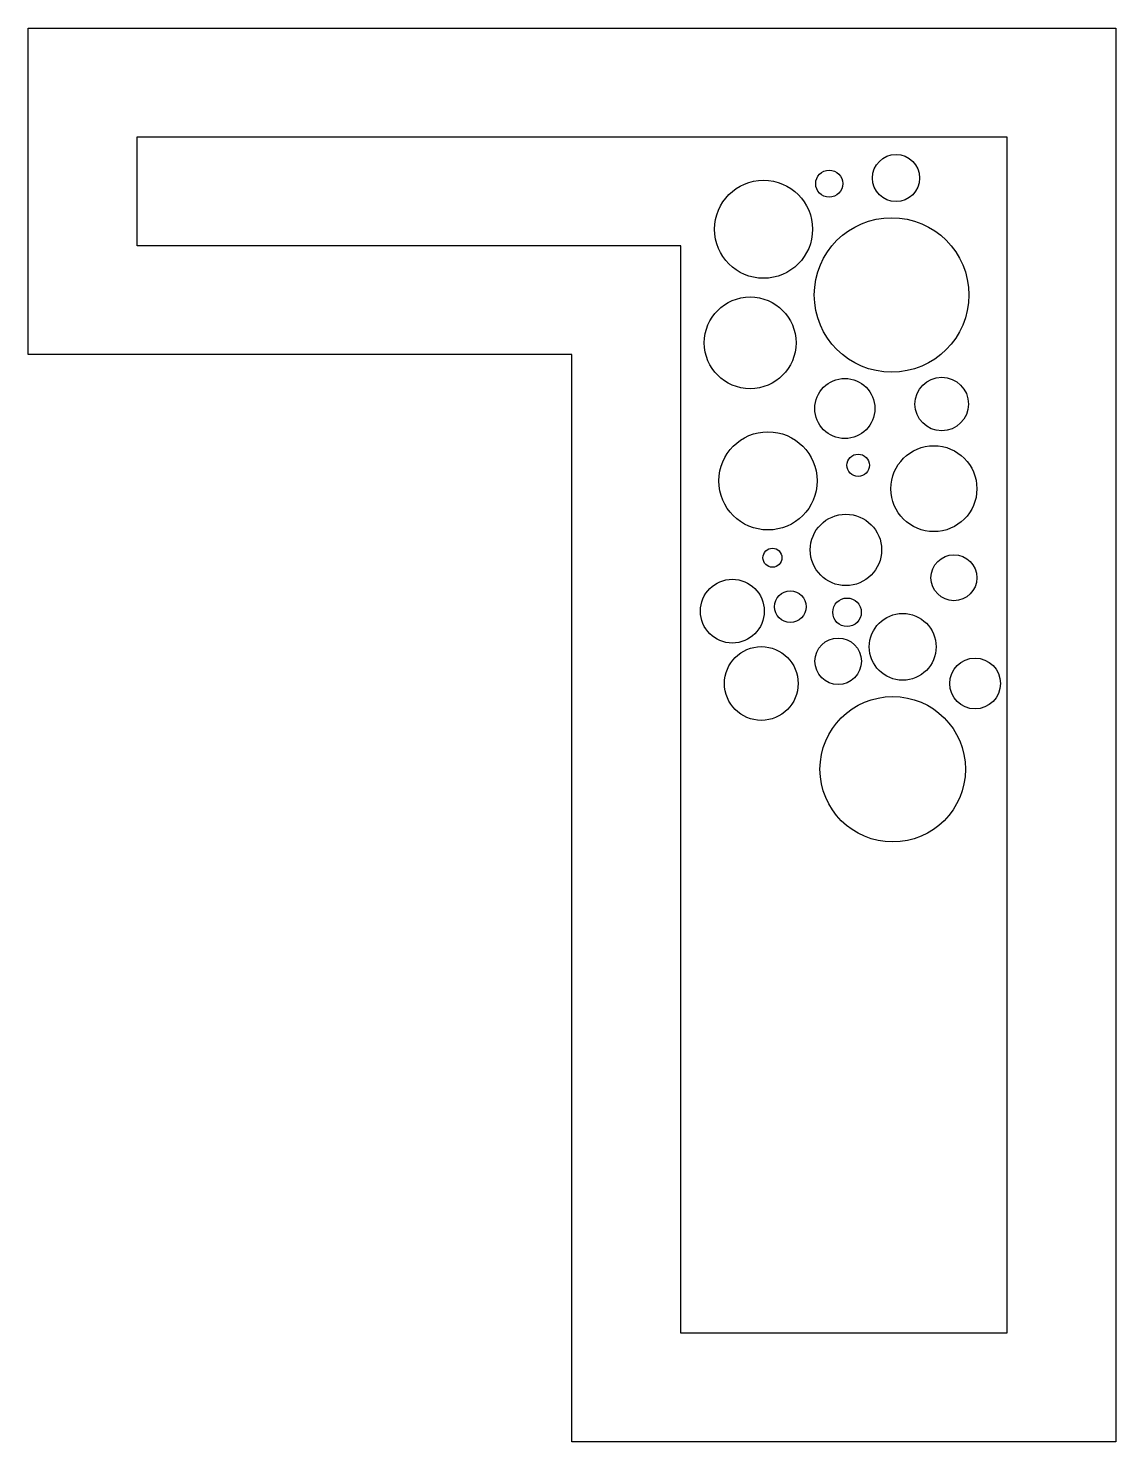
# Model space of a CAD drawing. Header units: millimetres. Extents: x -50 to 50, y 0 to 130.
import ezdxf

# ---------------------------------------------------------------- set-up
doc = ezdxf.new("R2010")
doc.units = ezdxf.units.MM
doc.layers.get('0').update_dxf_attribs({"linetype": 'CONTINUOUS', "lineweight": 25, "true_color": 0x000000})

msp = doc.modelspace()

# ---------------------------------------------------------------- linework, layer by layer
for p, q in [((-50, 100), (-50, 130)), ((-50, 130), (50, 130)), ((50, 130), (50, 0)), ((-40, 110), (-40, 120)), ((-40, 120), (40, 120)), ((40, 120), (40, 10)), ((10, 110), (-40, 110)), ((10, 10), (10, 110)), ((0, 100), (-50, 100)), ((0, 0), (0, 100)), ((40, 10), (10, 10)), ((50, 0), (0, 0))]:
    msp.add_line(p, q)
for centre, radius in [((29.7984, 116.224), 2.1698), ((17.6128, 111.5136), 4.5068), ((23.6544, 115.712), 1.2457), ((29.3888, 105.472), 7.107), ((16.384, 101.0688), 4.2183), ((25.088, 95.0272), 2.7648), ((33.9968, 95.4368), 2.4619), ((18.0224, 88.3712), 4.5161), ((33.28, 87.6544), 3.9527), ((26.3168, 89.8048), 1.0291), ((25.1904, 82.0224), 3.2832), ((18.432, 81.3056), 0.8749), ((35.1232, 79.4624), 2.111), ((14.7456, 76.3904), 2.9323), ((20.0704, 76.8), 1.4554), ((25.2928, 76.288), 1.3114), ((30.4128, 73.1136), 3.072), ((17.408, 69.7344), 3.39), ((24.4736, 71.7824), 2.1382), ((37.0688, 69.7344), 2.3351), ((29.4912, 61.8496), 6.6874)]:
    msp.add_circle(centre, radius)

doc.saveas('drawing.dxf')
